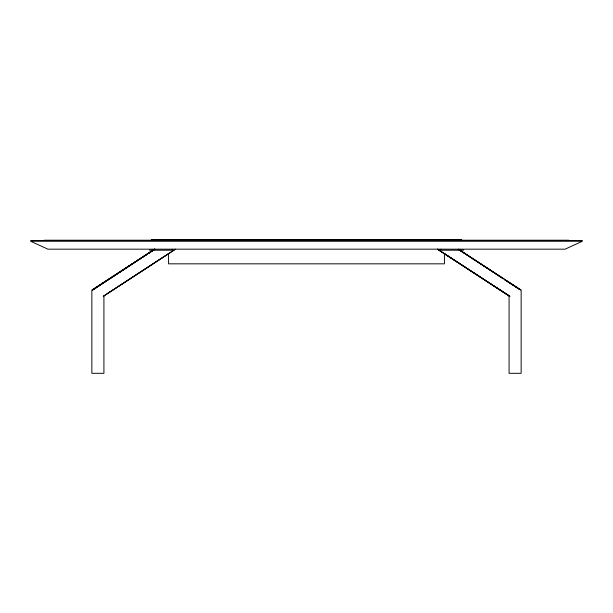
<?xml version="1.0" encoding="UTF-8"?>
<svg xmlns="http://www.w3.org/2000/svg" width="613" height="613" viewBox="0 0 613 613"><rect width="100%" height="100%" fill="white"/><g stroke="black" fill="none" stroke-linecap="round" stroke-linejoin="round"><path stroke-width="0.92" d="M92.716 290.018L154.76 249.177L91.858 290.018L91.858 373.309L103.919 373.309L103.919 296.255L103.39 296.255M92.601 290.018L154.775 249.177M92.494 290.018L154.729 249.177L92.287 290.018M103.49 296.255L175.494 249.177L103.283 296.255M107.252 293.673L169.096 253.315M44.343 240.212L568.657 240.212M30.65 240.557L582.35 240.557M148.913 249.177L47.891 249.177L30.65 241.246L582.35 241.246L565.109 249.177L464.087 249.177M509.61 296.255L509.081 296.255L509.081 373.309L521.142 373.309L521.142 290.018L458.225 249.177L520.713 290.018M437.506 249.177L509.939 296.255M509.51 296.255L437.475 249.177L509.717 296.255M443.889 253.361L508.706 295.734M502.867 278.501L459.804 250.219L502.951 278.501M504.369 279.543L508.445 282.164M509.939 283.214L514.023 285.827M515.51 286.876L518.805 288.968M504.453 279.543L514.123 285.827M515.617 286.876L518.912 288.968M461.666 240.212L461.666 239.691L151.334 239.691L151.334 240.212M444.425 253.751L444.425 263.828L168.575 263.828L168.575 253.751M440.977 249.177L440.977 250.211L463.39 250.211L463.39 249.177L149.61 249.177L149.61 250.211L172.023 250.211L172.023 249.177M397.875 239.691L397.875 240.212M215.125 239.691L215.125 240.212"/></g></svg>
